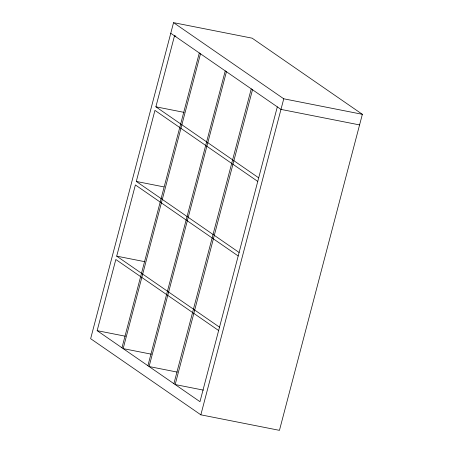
<?xml version="1.0" encoding="UTF-8"?>
<svg xmlns="http://www.w3.org/2000/svg" width="453" height="453" viewBox="0 0 453 453"><rect width="100%" height="100%" fill="white"/><g stroke="black" fill="none" stroke-linecap="round" stroke-linejoin="round"><path stroke-width="0.68" d="M173.55 22.65L90.64 338.685L200.849 414.823L279.45 430.35L362.36 114.315L252.151 38.177L173.55 22.65L283.759 98.794L362.36 114.315M277.31 106.863L199.966 401.686L97.157 330.656L115.826 259.495L218.635 330.526M219.512 327.174L116.704 256.143L135.385 184.943L238.193 255.973M239.11 252.48L136.296 181.449L154.943 110.385L257.751 181.421M258.691 177.842L155.883 106.806L174.501 35.832L175.877 36.104M121.965 347.796L199.309 52.973M200.492 53.794L123.148 348.612L151.415 354.195M147.905 365.718L225.249 70.895M226.432 71.716L149.088 366.534L177.355 372.123M173.901 383.68L251.245 88.856M252.502 89.722L175.158 384.546L203.425 390.129M200.849 414.823L283.759 98.794M359.574 124.92L280.979 109.4L170.77 33.256M155.883 106.806L184.15 112.389M136.296 181.449L163.878 186.896M116.704 256.143L144.971 261.726M97.157 330.656L125.424 336.239"/></g></svg>
